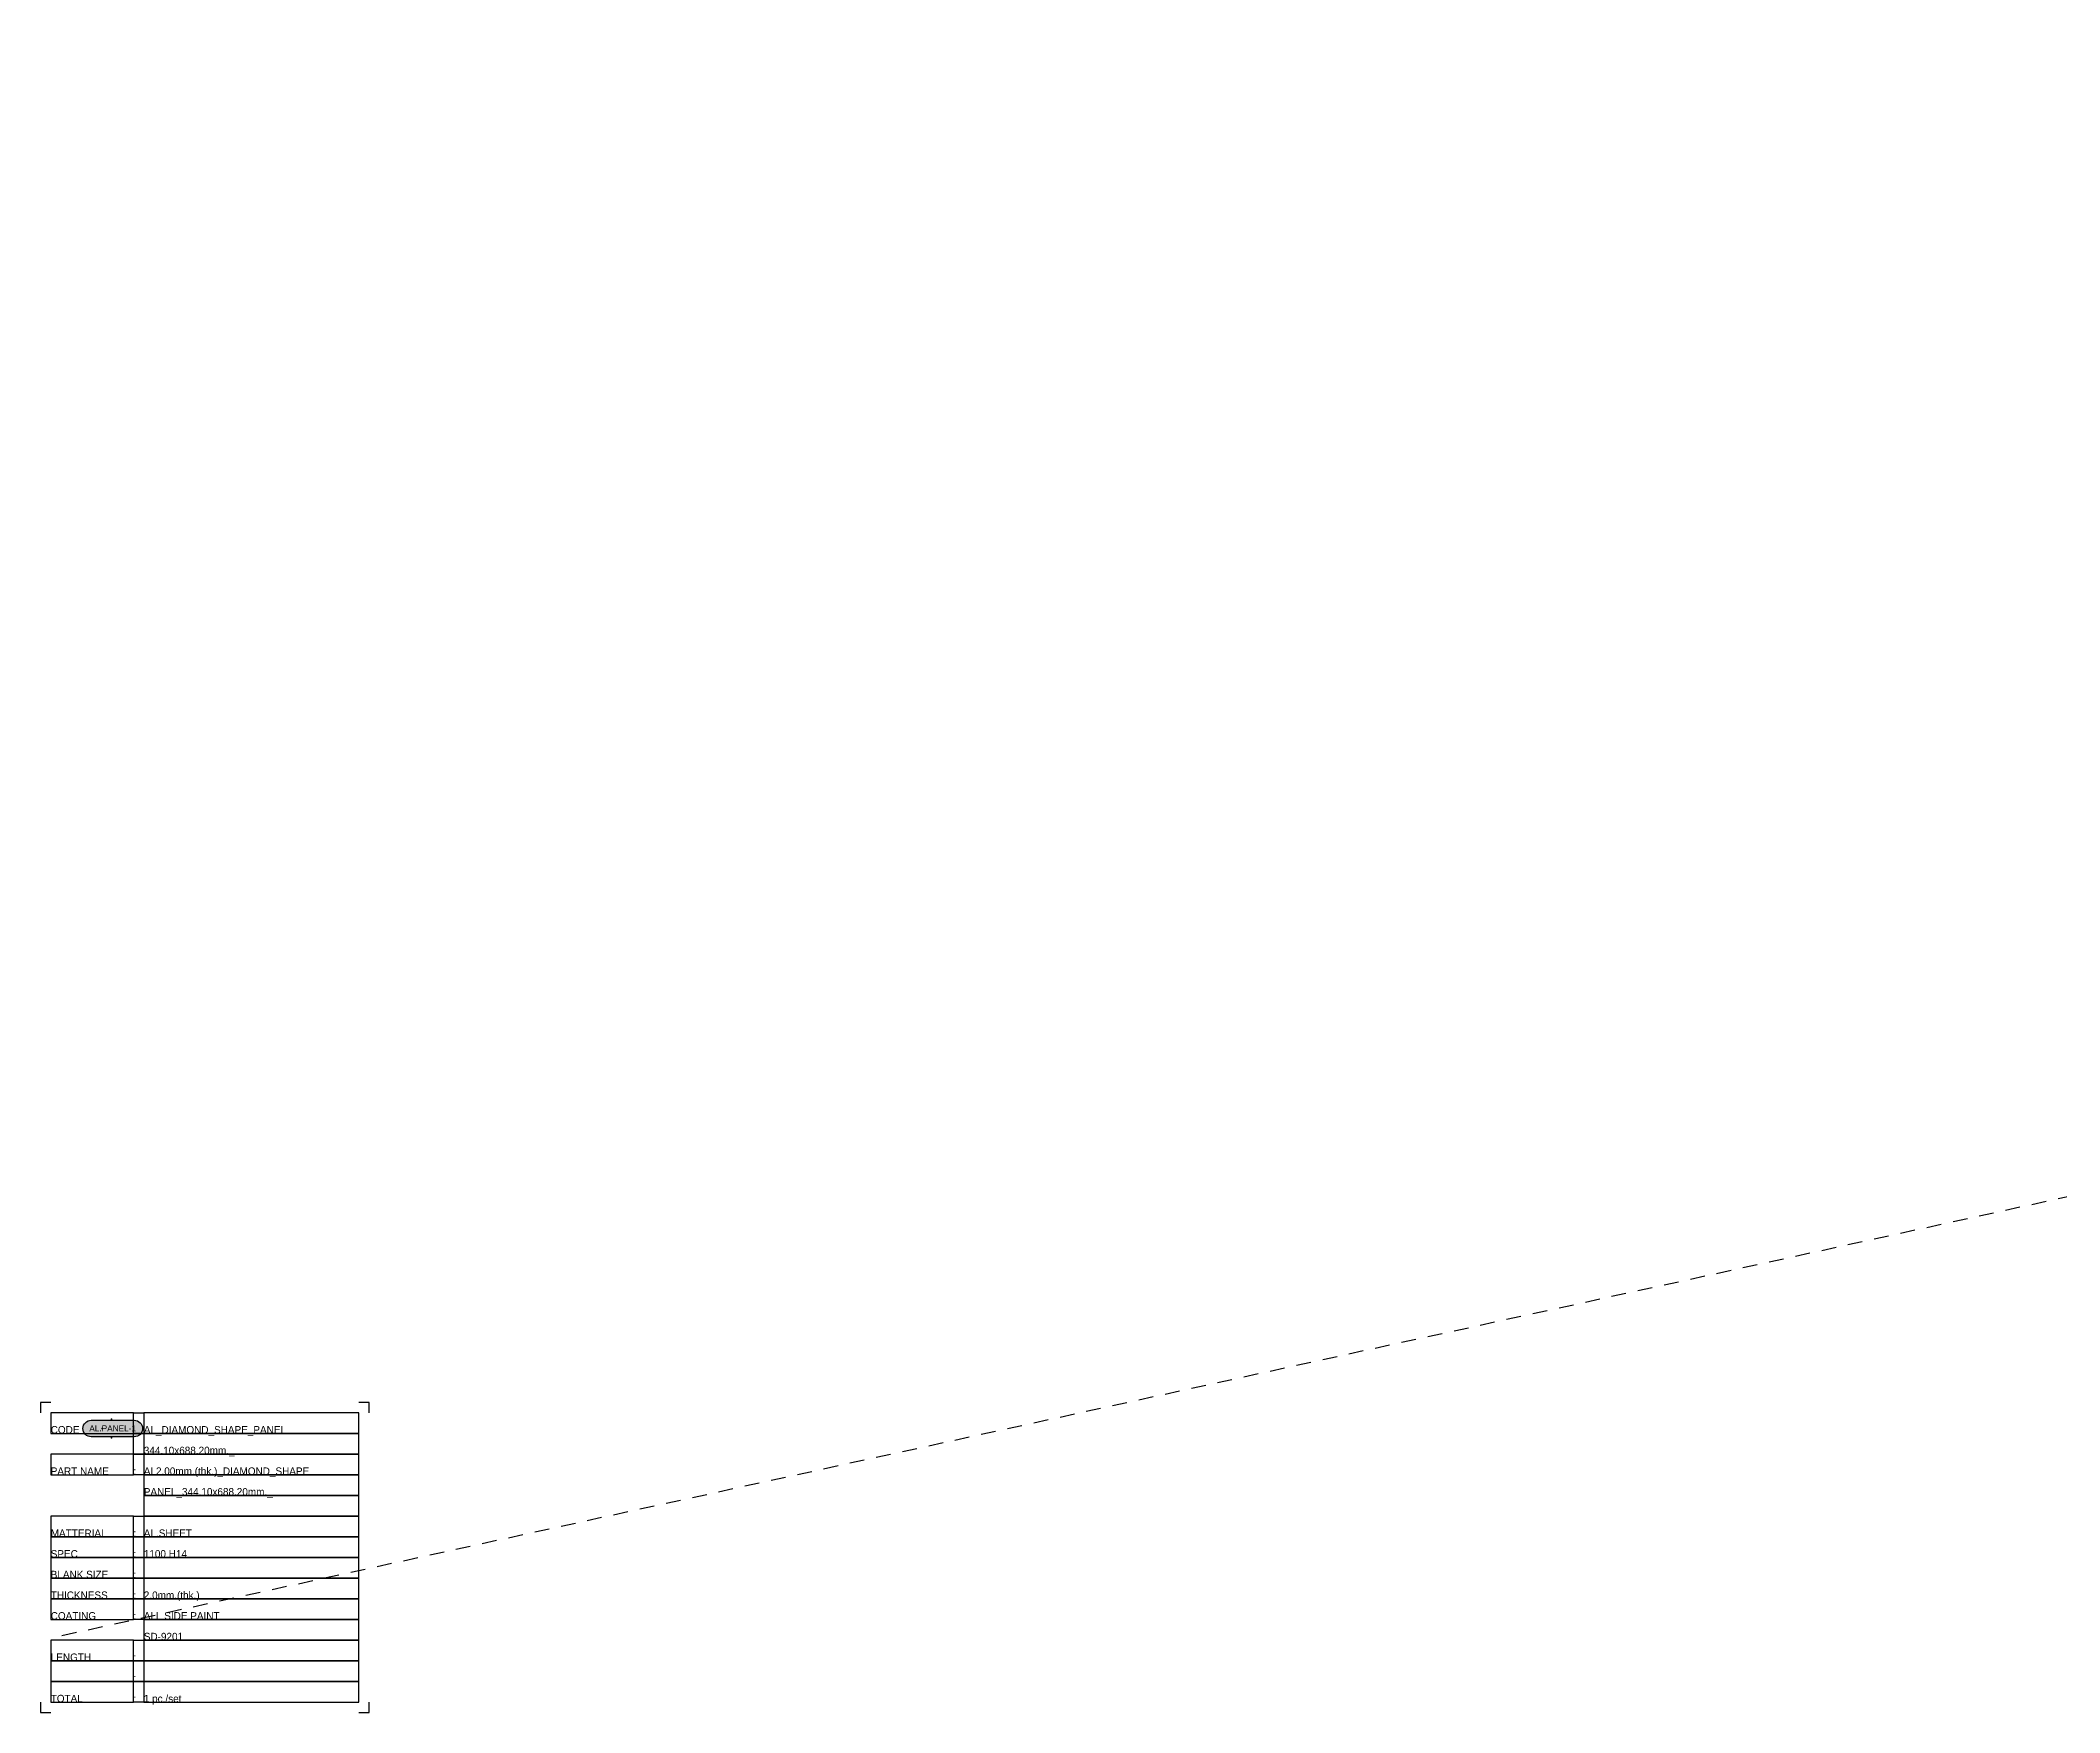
# Model space of a CAD drawing. Header units: millimetres. Extents: x -244126 to 368105, y -173968 to 259060.
# Drawn here: x 8122 to 10563, y 5007 to 7029 of the extents above; entities that cross this region are included whole.
import ezdxf
from ezdxf.enums import TextEntityAlignment as Align

# ---------------------------------------------------------------- set-up
doc = ezdxf.new("R2010")
doc.units = ezdxf.units.MM
doc.header["$MEASUREMENT"] = 0
doc.linetypes.add('BORDER2', pattern=[22.225, 6.35, -3.175, 6.35, -3.175, 0, -3.175])
doc.linetypes.add('TA_HL_005.00000', pattern=[32.5, 17.75, -14.75])
for name, color, linetype in [('000 - H A T C H', 8, 'Continuous'), ('000 - SYMBOL CON', 1, 'Continuous'), ('000 - T E X T', 4, 'Continuous'), ('A04_TUBE SERIES', 7, 'Continuous')]:
    doc.layers.add(name, color=color, linetype=linetype)
doc.styles.add('MtXpl_BrowalliaUPC', font='BrowalliaUPC.ttf')
doc.styles.add('TA', font='Cordia New.ttf', dxfattribs={"height": 4.5})

# ---------------------------------------------------------------- blocks, each defined once
blk = doc.blocks.new('A$C829836ee')
for p in [(0, 3), (0, -3)]:
    blk.add_point(p)
blk = doc.blocks.new('*U4979')
at = {"layer": '000 - H A T C H'}
h = blk.add_hatch(color=250, dxfattribs=at)
h.dxf.hatch_style = 1
edge = h.paths.add_edge_path()
edge.add_arc((9.8, -3.8), 2, 90, 270, ccw=False)
edge.add_line((9.8, -1.8), (20.19, -1.8))
edge.add_arc((20.19, -3.8), 2, -90, 90, ccw=False)
edge.add_line((20.19, -5.8), (9.8, -5.8))
at = {"layer": '000 - SYMBOL CON', "color": 2}
blk.add_lwpolyline([(9.8, -5.8, -1), (9.8, -1.8), (20.19, -1.8, -1), (20.19, -5.8)], format="xyb", close=True, dxfattribs=at)
at = {"layer": 'A04_TUBE SERIES', "color": 3}
blk.add_point((12.41, -3.8), dxfattribs=at)
at = {"layer": 'Defpoints', "color": 250}
for points in [[(0, 2.5), (-2.5, 2.5), (-2.5, 0)], [(77, 0), (77, 2.5), (74.5, 2.5)], [(-2.5, -70), (-2.5, -72.5), (0, -72.5)], [(74.5, -72.5), (77, -72.5), (77, -70)]]:
    blk.add_lwpolyline(points, dxfattribs=at)
for points in [[(0, -5), (20, -5), (20, 0), (0, 0)], [(20, 0), (22.5, 0), (22.5, -5), (20, -5)], [(22.5, -5), (74.5, -5), (74.5, 0), (22.5, 0)], [(20, -5), (22.5, -5), (22.5, -10), (20, -10)], [(22.5, -10), (74.5, -10), (74.5, -5), (22.5, -5)], [(0, -15), (20, -15), (20, -10), (0, -10)], [(20, -10), (22.5, -10), (22.5, -15), (20, -15)], [(22.5, -15), (74.5, -15), (74.5, -10), (22.5, -10)], [(22.5, -20), (74.5, -20), (74.5, -15), (22.5, -15)], [(22.5, -25), (74.5, -25), (74.5, -20), (22.5, -20)], [(0, -30), (20, -30), (20, -25), (0, -25)], [(20, -25), (22.5, -25), (22.5, -30), (20, -30)], [(22.5, -30), (74.5, -30), (74.5, -25), (22.5, -25)], [(0, -35), (20, -35), (20, -30), (0, -30)], [(20, -30), (22.5, -30), (22.5, -35), (20, -35)], [(22.5, -35), (74.5, -35), (74.5, -30), (22.5, -30)], [(0, -40), (20, -40), (20, -35), (0, -35)], [(20, -35), (22.5, -35), (22.5, -40), (20, -40)], [(22.5, -40), (74.5, -40), (74.5, -35), (22.5, -35)], [(0, -45), (20, -45), (20, -40), (0, -40)], [(20, -40), (22.5, -40), (22.5, -45), (20, -45)], [(22.5, -45), (74.5, -45), (74.5, -40), (22.5, -40)], [(0, -50), (20, -50), (20, -45), (0, -45)], [(20, -45), (22.5, -45), (22.5, -50), (20, -50)], [(22.5, -50), (74.5, -50), (74.5, -45), (22.5, -45)], [(22.5, -55), (74.5, -55), (74.5, -50), (22.5, -50)], [(0, -60), (20, -60), (20, -55), (0, -55)], [(20, -55), (22.5, -55), (22.5, -60), (20, -60)], [(22.5, -60), (74.5, -60), (74.5, -55), (22.5, -55)], [(0, -65), (20, -65), (20, -60), (0, -60)], [(20, -60), (22.5, -60), (22.5, -65), (20, -65)], [(22.5, -65), (74.5, -65), (74.5, -60), (22.5, -60)], [(0, -70), (20, -70), (20, -65), (0, -65)], [(20, -65), (22.5, -65), (22.5, -70), (20, -70)], [(22.5, -70), (74.5, -70), (74.5, -65), (22.5, -65)]]:
    blk.add_lwpolyline(points, close=True, dxfattribs=at)
at = {"xscale": 0.7454636594928784, "yscale": 0.7454636594928784, "zscale": 0.7454636594928784}
blk.add_blockref('A$C829836ee', (14.71, -3.8), dxfattribs=at)
at = {"layer": '000 - T E X T', "linetype": 'BORDER2', "style": 'TA'}
for s, p in [('CODE', (0, -5)), ('PART NAME', (0, -15)), (':', (20, -15)), ('MATTERIAL', (0, -30)), (':', (20, -30)), ('SPEC', (0, -35)), (':', (20, -35)), ('BLANK SIZE', (0, -40)), (':', (20, -40)), ('THICKNESS', (0, -45)), (':', (20, -45)), ('COATING', (0, -50)), (':', (20, -50)), ('LENGTH', (0, -60)), (':', (20, -60)), ('TOTAL', (0, -70)), (':', (20, -65)), (':', (20, -70))]:
    blk.add_text(s, height=1.8, dxfattribs=at).set_placement(p)
at = {"layer": '000 - T E X T', "style": 'TA', "flags": 1}
blk.add_attdef('BLK_NAME', (1.99, 0.93), '', height=1.8, dxfattribs=at)
at = {"layer": '000 - T E X T', "style": 'MtXpl_BrowalliaUPC'}
blk.add_attdef('NO.CODE', text='', height=1.49, dxfattribs=at).set_placement((14.98, -3.76), align=Align.MIDDLE_CENTER)
at = {"layer": '000 - T E X T', "style": 'TA'}
for tag, p in [('CODE_VALUE_1', (22.5, -5)), ('CODE_VALUE_2', (22.5, -10)), ('PART_NAME_VALUE_1', (22.5, -15)), ('PART_NAME_VALUE_2', (22.5, -20)), ('PART_NAME_VALUE_3', (22.5, -25)), ('MATTERIAL_VALUE_1', (22.5, -30)), ('SPEC_VALUE', (22.5, -35)), ('BLANK_SIZE_VALUE', (22.5, -40)), ('THICKNESS_VALUE', (22.5, -45)), ('COATING_VALUE_1', (22.5, -50)), ('COATING_VALUE_2', (22.5, -55)), ('LENGTH_VALUE_1', (22.5, -60)), ('LENGTH_VALUE_2', (22.5, -65)), ('TOTAL_VALUE', (22.5, -70))]:
    blk.add_attdef(tag, p, '', height=1.8, dxfattribs=at)

msp = doc.modelspace()

# ---------------------------------------------------------------- linework, layer by layer
at = {"linetype": 'TA_HL_005.00000'}
msp.add_line((8148.10745, 5100.75566), (16959.43138, 7029.35379), dxfattribs=at)

# ---------------------------------------------------------------- block references
at = {"layer": '000 - T E X T', "xscale": 5, "yscale": 5, "zscale": 5}
msp.add_blockref('*U4979', (8134.48458, 5369.89642), dxfattribs=at).add_auto_attribs({'NO.CODE': 'AL.PANEL-1', 'CODE_VALUE_1': 'AL_DIAMOND_SHAPE_PANEL', 'CODE_VALUE_2': '344.10x688.20mm._', 'PART_NAME_VALUE_1': 'AL2.00mm.(thk.)_DIAMOND_SHAPE', 'PART_NAME_VALUE_2': 'PANEL_344.10x688.20mm._', 'MATTERIAL_VALUE_1': 'AL.SHEET', 'SPEC_VALUE': '1100 H14', 'THICKNESS_VALUE': '2.0mm.(thk.)', 'COATING_VALUE_1': 'ALL SIDE PAINT', 'COATING_VALUE_2': 'SD-9201', 'TOTAL_VALUE': '1 pc./set'})

doc.saveas('drawing.dxf')
